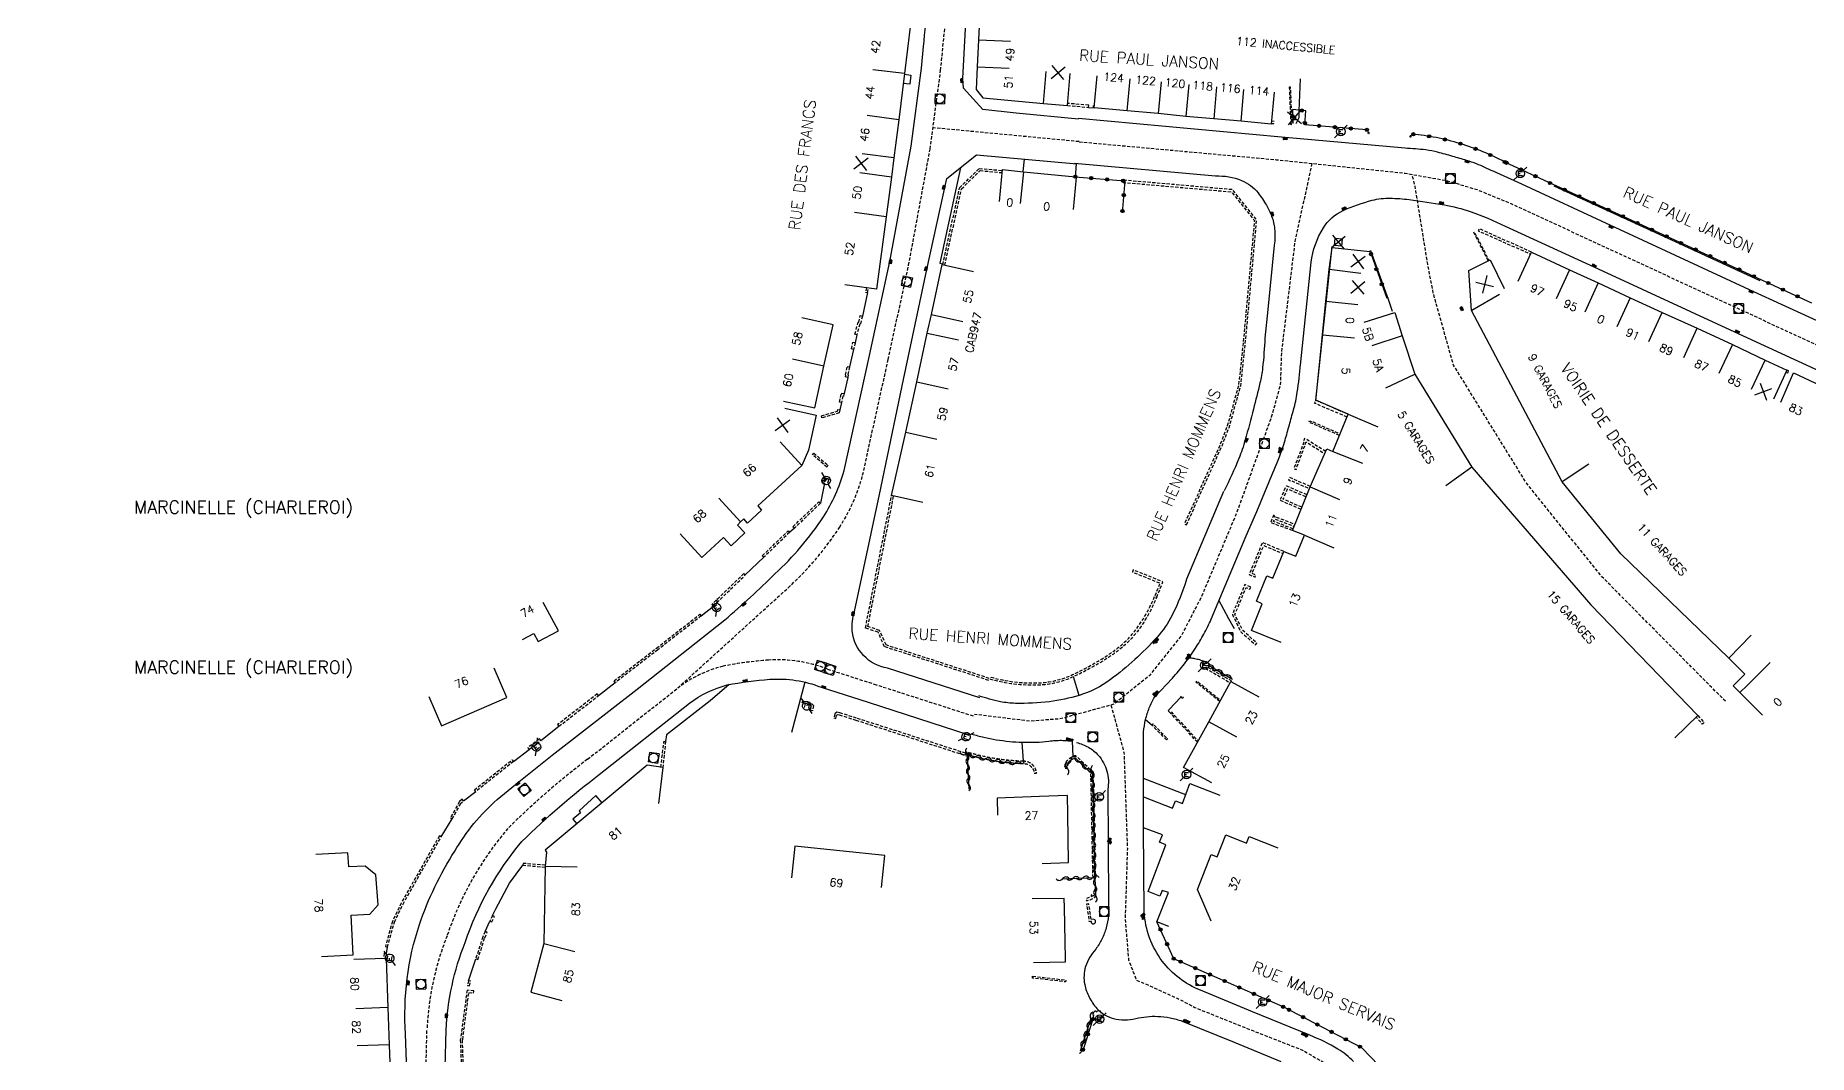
# Model space of a CAD drawing. Header units: millimetres. Extents: x 154000 to 155001, y 121000 to 122000.
# Drawn here: x 154498.4 to 154775.3, y 121177.3 to 121336.3 of the extents above; entities that cross this region are included whole.
import ezdxf
from ezdxf.enums import TextEntityAlignment as Align

# ---------------------------------------------------------------- set-up
doc = ezdxf.new("R2010")
doc.units = ezdxf.units.MM
doc.linetypes.add('DASHED', pattern=[0.75, 0.5, -0.25])
doc.layers.get('0').update_dxf_attribs({"linetype": 'CONTINUOUS'})
for name, color, linetype in [('W0001', 6, 'DASHED'), ('W0008', 7, 'CONTINUOUS'), ('W0017', 7, 'CONTINUOUS'), ('W0100', 7, 'CONTINUOUS'), ('W0112', 1, 'DASHED'), ('W0300', 7, 'CONTINUOUS'), ('W0310', 3, 'CONTINUOUS'), ('W0322', 7, 'CONTINUOUS'), ('W0334', 7, 'CONTINUOUS'), ('W0400', 7, 'CONTINUOUS'), ('W0420', 7, 'CONTINUOUS'), ('W0471', 7, 'CONTINUOUS'), ('W0980', 7, 'CONTINUOUS'), ('W0984', 7, 'CONTINUOUS'), ('W0989', 7, 'CONTINUOUS'), ('W0991', 7, 'CONTINUOUS'), ('W1102', 7, 'CONTINUOUS')]:
    doc.layers.add(name, color=color, linetype=linetype)
doc.styles.get("Standard").update_dxf_attribs({"font": 'romans.shx', "width": 0.85})

# ---------------------------------------------------------------- blocks, each defined once
blk = doc.blocks.new('t991o')
at = {"color": 0, "linetype": 'Continuous'}
for p, q in [((-1, 1), (1, -1)), ((-1, -1), (1, 1))]:
    blk.add_line(p, q, dxfattribs=at)
blk = doc.blocks.new('T400')
for p, q in [((-0.15, 0.3), (0.15, 0.3)), ((-0.15, -0.25), (-0.15, 0.3)), ((-0.15, 0.15), (0.15, 0.15)), ((-0.15, 0), (0.15, 0)), ((0.15, 0.3), (0.15, -0.25)), ((-0.15, -0.15), (0.15, -0.15)), ((-0.15, -0.25), (-0.15, -0.3)), ((-0.15, -0.3), (0.15, -0.3)), ((0.15, -0.3), (0.15, -0.25))]:
    blk.add_line(p, q)
blk = doc.blocks.new('t310o')
at = {"color": 0, "linetype": 'Continuous'}
for centre, start, end in [((-0.5, 0.38), 216.8699, 323.1304), ((0.5, -0.37), 36.8699, 143.1303)]:
    blk.add_arc(centre, 0.625, start, end, dxfattribs=at)
blk = doc.blocks.new('t322o')
at = {"color": 0, "linetype": 'Continuous'}
for radius in [0.25, 0.15]:
    blk.add_circle((0, 0), radius, dxfattribs=at)
blk = doc.blocks.new('T420')
for p, q in [((0.75, 0.75), (-0.75, 0.75)), ((-0.75, 0.75), (-0.75, -0.75)), ((0.75, 0.75), (0.75, -0.75)), ((0.75, -0.75), (-0.75, -0.75))]:
    blk.add_line(p, q)
blk.add_ellipse((0, 0), major_axis=(-0.53, 0.53), ratio=1, start_param=3.926991, end_param=10.210176)
blk = doc.blocks.new('T471')
for p, q in [((-0.333334, 0.333334), (-0.333334, -0.333334)), ((-0.333334, 0.333334), (0.333334, 0.333334)), ((-0.333334, 0), (0, 0)), ((0.500001, 0.500001), (1.000002, 1.000002)), ((-0.500001, -0.500001), (-1.000002, -1.000002)), ((-0.333334, -0.333334), (0.333334, -0.333334))]:
    blk.add_line(p, q)
blk.add_ellipse((0, 0), major_axis=(0.471405, 0.471405), ratio=1, start_param=5.4977871438, end_param=11.780972451)
blk = doc.blocks.new('T300')
for p, q in [((-0.8, 0.51), (-0.86, 0.34)), ((-0.86, 0.34), (-0.86, 0.17)), ((-0.86, 0.17), (-0.74, 0.06)), ((-0.69, 0.63), (-0.8, 0.51)), ((-0.8, -0.06), (-0.74, 0.06)), ((-0.74, 0.06), (-0.69, 0.11)), ((-0.57, 0.69), (-0.69, 0.63)), ((-0.46, 0.69), (-0.57, 0.69)), ((-0.29, 0.63), (-0.46, 0.69)), ((-0.29, 0.63), (-0.17, 0.74)), ((-0.23, 0.57), (-0.29, 0.63)), ((-0.17, 0.74), (-0.06, 0.8)), ((-0.06, 0.8), (0.06, 0.8)), ((0.06, 0.8), (0.23, 0.74)), ((0.23, 0.74), (0.34, 0.63)), ((0.34, 0.63), (0.4, 0.51)), ((0.46, 0.46), (0.34, 0.46)), ((0.4, 0.51), (0.4, 0.46)), ((0.57, 0.4), (0.46, 0.46)), ((0.57, 0.4), (0.69, 0.29)), ((0.69, 0.29), (0.74, 0.17)), ((0.74, 0.06), (0.69, -0.17)), ((0.74, 0.17), (0.74, 0.06)), ((-0.8, -0.17), (-0.8, -0.06)), ((-0.8, -0.23), (-0.8, -0.17)), ((-0.74, -0.34), (-0.8, -0.23)), ((-0.69, -0.4), (-0.74, -0.34)), ((-0.51, -0.46), (-0.69, -0.4)), ((-0.4, -0.46), (-0.51, -0.46)), ((-0.4, -0.46), (-0.34, -0.46)), ((-0.34, -0.46), (-0.34, -0.4)), ((-0.34, -0.51), (-0.34, -0.46)), ((-0.29, -0.63), (-0.34, -0.51)), ((-0.17, -0.74), (-0.29, -0.63)), ((-0.06, -0.8), (-0.17, -0.74)), ((0.06, -0.8), (-0.06, -0.8)), ((0.17, -0.74), (0.06, -0.8)), ((0.23, -0.69), (0.17, -0.74)), ((0.29, -0.46), (0.23, -0.46)), ((0.29, -0.63), (0.23, -0.69)), ((0.46, -0.4), (0.29, -0.46)), ((0.34, -0.51), (0.29, -0.63)), ((0.34, -0.51), (0.34, -0.46)), ((0.57, -0.34), (0.46, -0.4)), ((0.63, -0.29), (0.57, -0.34)), ((0.69, -0.17), (0.63, -0.29))]:
    blk.add_line(p, q)

msp = doc.modelspace()

# ---------------------------------------------------------------- linework, layer by layer
at = {"layer": 'W0001'}
for points in [[(154598.72, 121234.47), (154615.97, 121250.13, 0.062839), (154623.99, 121259.55, 0.075891), (154627.61, 121267.69), (154631.59, 121285.73), (154634.79, 121300.46), (154638.15, 121318.61), (154639.79, 121330.89), (154641.49, 121348.35)], [(154559.41, 121175.25), (154559.57, 121181.2, -0.083122), (154562.7, 121195.8, -0.094562), (154572.19, 121212.55, -0.033236), (154584.64, 121223.35), (154598.72, 121234.47, -0.099115), (154605.8, 121237.88, -0.032557), (154612.92, 121238.83, -0.110462), (154622.12, 121237.43), (154629.4, 121235.09), (154645.11, 121230.04)]]:
    msp.add_lwpolyline(points, format="xyb", dxfattribs=at)
at = {"layer": 'W0001', "flags": 128}
for points in [[(154661.4, 121319.76), (154638.59, 121321.93)], [(154661.43, 121319.74), (154692.26, 121316.94), (154712.35, 121314.84), (154718.9, 121313.67), (154723.57, 121312.27), (154728.71, 121310.17), (154788.28, 121282.65), (154873.46, 121243.55), (154891.22, 121235.61), (154907.94, 121228.99), (154916.35, 121225.72), (154932, 121219.66), (154953.72, 121211.26), (154961.67, 121209.16), (154978.72, 121206.59), (154993.34, 121204.9), (155000, 121204)], [(154697.77, 121316.36), (154695.12, 121304.24), (154693.01, 121286.9), (154692.84, 121281.82), (154691.43, 121276.74), (154685.97, 121261.71), (154680.53, 121248.75), (154677.37, 121242.61), (154672.46, 121236.48), (154666.85, 121231.93), (154658.43, 121229.65), (154653.69, 121229.3), (154645.09, 121230.35)], [(154762.36, 121232.4), (154743.07, 121251.85), (154731.32, 121266.39), (154719.89, 121284.88), (154716.74, 121296.09), (154715.86, 121300.64), (154713.89, 121312.82), (154713.41, 121314.65)], [(154666.39, 121231.81), (154668.42, 121224.4), (154668.95, 121209.4), (154668.6, 121198.54), (154669.13, 121192.06), (154670.35, 121188.9), (154672.99, 121187.76), (154676.84, 121186.01), (154679.48, 121184.61), (154687.37, 121181.45), (154696.31, 121177.95), (154701.4, 121174.97), (154704.73, 121171.65), (154707.37, 121167.97), (154709.3, 121163.59), (154710.35, 121159.03), (154713.34, 121142.81), (154715.8, 121125.82), (154717.38, 121116.88), (154717.73, 121112.58), (154716.85, 121108.55), (154715.45, 121103.82), (154707.91, 121086.66), (154687.88, 121038.71)]]:
    msp.add_lwpolyline(points, dxfattribs=at)
at = {"layer": 'W0008'}
for points in [[(154556.47, 121173.19), (154556.22, 121180.43, -0.097146), (154558.39, 121197.58, -0.058657), (154563.89, 121208.99, -0.079522), (154570.55, 121217.09), (154573.41, 121219.4), (154579.13, 121223.97), (154592.37, 121234.32), (154606.09, 121245.12, 0.019304), (154613.91, 121252.31, 0.063089), (154621.47, 121261.19, 0.075064), (154624.7, 121268.41), (154628.66, 121286.37), (154631.85, 121301.06), (154635.18, 121319.08), (154636.8, 121331.22), (154637.1, 121334.61, 0.018254), (154638.19, 121348.64)], [(154661.33, 121323.28), (154651.56, 121324.19), (154646.37, 121324.79), (154643.37, 121328.09), (154643.23, 121329.61), (154643.67, 121337.4, -0.000132), (154644.37, 121348.32)], [(154645.9, 121232.93), (154631.5, 121237.58, -0.338415), (154625.97, 121243.38, -0.080954), (154626.33, 121246.41), (154630.25, 121264.67), (154633.98, 121282.61), (154637.64, 121299.81), (154640.76, 121314.01), (154645.37, 121317.68), (154661.07, 121316.28)], [(154562.41, 121175.26), (154562.57, 121181.09, -0.08341), (154565.52, 121194.76, -0.094287), (154574.39, 121210.51, -0.033031), (154586.48, 121220.97), (154600.55, 121232.1, -0.097487), (154606.47, 121234.95, -0.032175), (154613.13, 121235.84, -0.111695), (154621.11, 121234.6), (154628.48, 121232.24), (154644.2, 121227.19)]]:
    msp.add_lwpolyline(points, format="xyb", dxfattribs=at)
at = {"layer": 'W0008', "flags": 128}
for points in [[(154695.31, 121322.58), (154695.76, 121323.53), (154695.8, 121324.57), (154695.98, 121329.56)], [(154706.78, 121302.59), (154706.95, 121302.75), (154709.66, 121295.18), (154710.33, 121293.29)]]:
    msp.add_lwpolyline(points, dxfattribs=at)
for points in [[(154784.1, 121288.39), (154766.82, 121296.34), (154744.45, 121306.66), (154730.58, 121313.15), (154726.09, 121315.13, 0.014021), (154723.47, 121316.29, 0.024731), (154721.93, 121316.84, 0.003921), (154719.77, 121317.46, 0.003611), (154717.41, 121318.11, 0.034612), (154715.57, 121318.47, 0.019949), (154712.32, 121318.73), (154693.03, 121320.48), (154661.34, 121323.37)], [(154660.68, 121316.41), (154682.73, 121314.41, -0.105261), (154686.78, 121313.71, -0.134444), (154689.36, 121311.76, -0.031712), (154690.66, 121309.83, -0.039213), (154691.48, 121308.13, -0.069862), (154691.95, 121306.13, -0.056746), (154691.9, 121303.61), (154690.91, 121293.57), (154690.44, 121289.11, -0.01569), (154690.07, 121284.45, -0.030725), (154689.66, 121282.09, -0.005386), (154688.65, 121278.02, -0.004516), (154687.35, 121273.2, -0.029389), (154686.35, 121270.29, -0.016372), (154684.09, 121265.26)], [(154696.01, 121284.86), (154697.65, 121300.94, -0.106327), (154699.56, 121306.3, -0.149415), (154702.63, 121309.01, -0.041835), (154707.18, 121310.61, -0.070991), (154710.01, 121310.94, -0.024005), (154712.95, 121310.72, -0.01269), (154718.46, 121309.89, -0.040534), (154722.51, 121308.84, -0.028791), (154727.94, 121306.59), (154741.81, 121300.23), (154764.46, 121289.78), (154812.02, 121267.87), (154833.44, 121258.01), (154870.9, 121240.79), (154897.69, 121228.43)], [(154704.27, 121176.17, 0.065023), (154701.84, 121178.1, 0.041298), (154697.46, 121180.26), (154688.47, 121183.95), (154680.38, 121187.3, -0.06821), (154677.08, 121189.16, -0.06821), (154674.4, 121191.85, -0.074065), (154672.42, 121195.46, -0.074065), (154671.59, 121199.5), (154671.48, 121212.67), (154671.48, 121217.48), (154671.45, 121220.34), (154671.48, 121225.65, -0.038117), (154671.49, 121227.61, -0.038117), (154671.8, 121229.55, -0.037303), (154672.38, 121231.38, -0.037303), (154673.23, 121233.1), (154675.98, 121236.01, 0.021421), (154677.88, 121238.27, 0.021421), (154679.58, 121240.68, 0.018825), (154680.91, 121242.9, 0.018825), (154682.06, 121245.23), (154687.53, 121258.23), (154689.15, 121262.05), (154691.03, 121266.57, 0.014138), (154692.7, 121270.55, 0.022175), (154693.58, 121273.16, 0.001826), (154694.25, 121275.54, 0.001825), (154694.91, 121277.91, 0.027801), (154695.49, 121280.64, 0.017566), (154696.01, 121285.01)], [(154683.96, 121265.16), (154678.18, 121251.48, -0.04629), (154675.95, 121245.84, -0.06688), (154673.57, 121242.37, -0.048472), (154666.32, 121235.78, -0.087581), (154661.45, 121233.33, -0.041467), (154656.77, 121232.34, -0.037555), (154651.49, 121232.08, -0.044632), (154649.13, 121232.34, -0.03022), (154645.74, 121233.26)], [(154644.65, 121227.29, 0.015841), (154646.54, 121226.79, 0.015841), (154648.47, 121226.41, 0.033383), (154652.58, 121226.01, 0.033383), (154656.7, 121226.17, -0.019789), (154657.68, 121226.28, -0.019789), (154658.66, 121226.31, -0.017091), (154659.51, 121226.27, -0.017091), (154660.36, 121226.18)], [(154661.01, 121225.95, -0.079087), (154662.86, 121225.24, -0.079087), (154664.4, 121223.98, -0.113739), (154665.76, 121221.5, -0.113739), (154665.89, 121218.67), (154665.97, 121210.26), (154665.98, 121200.91, -0.047015), (154665.99, 121198.95, -0.047015), (154665.63, 121197.02, -0.044362), (154664.97, 121195.29, -0.044362), (154664.01, 121193.71, 0.11371), (154662.43, 121190.99, 0.127778), (154662.29, 121188.18, 0.066098), (154662.98, 121186.22, 0.064601), (154664.18, 121184.47, 0.147403), (154666.78, 121182.88, 0.128896), (154670.26, 121182.88, -0.034612), (154671.96, 121183.17, -0.034612), (154673.69, 121183.22, -0.039061), (154675.63, 121183, -0.039061), (154677.51, 121182.47), (154685.61, 121179.21), (154692.92, 121176.17, -0.010352)]]:
    msp.add_lwpolyline(points, format="xyb", dxfattribs=at)
at = {"layer": 'W0017'}
for p, q in [((154661.45, 121233.33), (154660.55, 121236.24)), ((154671.8, 121229.55), (154672.8, 121228.7)), ((154652.75, 121223.04), (154652.53, 121226.03)), ((154660.51, 121223.79), (154660.36, 121226.18)), ((154678.06, 121217.81), (154671.45, 121220.34))]:
    msp.add_line(p, q, dxfattribs=at)
at = {"layer": 'W0017', "flags": 128}
for points in [[(154767.78, 121298.04), (154753.99, 121304.36), (154735.59, 121312.81)], [(154685.71, 121243.71), (154684.79, 121245.25), (154683.23, 121248.17)], [(154764.63, 121233.76), (154763.56, 121234.84), (154765.37, 121236.63), (154762.89, 121239.12)], [(154671.48, 121217.48), (154676, 121215.73), (154676.48, 121216.88), (154677.54, 121216.47), (154678.73, 121219.56), (154683.39, 121217.75)], [(154675.44, 121197.26), (154673.58, 121197.98), (154675.36, 121202.54), (154674.38, 121202.89), (154674.03, 121201.96), (154672.2, 121202.69), (154674.98, 121209.98), (154673.97, 121210.41), (154674.43, 121211.53), (154671.48, 121212.67)]]:
    msp.add_lwpolyline(points, dxfattribs=at)
for points in [[(154681.78, 121238.21, 0.026341), (154681.04, 121238.57, 0.026341), (154680.26, 121238.85, 0.024603), (154679.51, 121239.03, 0.024603), (154678.75, 121239.14)], [(154675.54, 121230.72, -0.10561), (154675.46, 121230.77, -0.10561), (154675.41, 121230.84, -0.162401), (154675.4, 121230.98, -0.162401), (154675.48, 121231.1), (154677.28, 121233.04)], [(154663.28, 121198.05, 0.245724), (154663.41, 121197.75, 0.245724), (154663.74, 121197.68, 0.311097), (154664, 121198, 0.311097), (154663.79, 121198.35), (154663.29, 121198.37)]]:
    msp.add_lwpolyline(points, format="xyb", dxfattribs=at)
at = {"layer": 'W0100'}
msp.add_line((154596.38, 121222.05), (154595.71, 121216.44), dxfattribs=at)
for points in [[(154636.14, 121351.92), (154635.95, 121345.05), (154635.1, 121344.91), (154635.07, 121338.12), (154634.15, 121330.38), (154633.27, 121323.18), (154632.5, 121317.26), (154632.13, 121314.22), (154631.28, 121308.02), (154629.77, 121296.74), (154624.81, 121297.41)], [(154646.31, 121348.21), (154646.14, 121344.12), (154645.91, 121339.89), (154645.72, 121335.67), (154645.51, 121331.43), (154645.33, 121327.9), (154646.37, 121326.59), (154655.86, 121325.72), (154659.59, 121325.41), (154660, 121330.39)], [(154648.96, 121310.41), (154649.43, 121315.39), (154652.71, 121315.07), (154660.84, 121314.27), (154660.83, 121314.16), (154660.96, 121314.15), (154660.47, 121309.18)], [(154637.01, 121263.44), (154632.13, 121264.53), (154634.33, 121274.42), (154636.09, 121282.27), (154637.71, 121289.87), (154638.37, 121292.77), (154640.04, 121300.56), (154644.93, 121299.51)], [(154615.24, 121279.27), (154620.12, 121278.2), (154621.55, 121284.72), (154622.99, 121291.19), (154618.11, 121292.27)], [(154615.46, 121278.14), (154620.34, 121277.07), (154619.15, 121271.62), (154618.09, 121269.2), (154611.87, 121263.48), (154611.23, 121262.89), (154611.83, 121262.24), (154609.64, 121260.22), (154609.04, 121260.88), (154608.55, 121260.4), (154608.04, 121259.9), (154609.23, 121258.68), (154607.05, 121256.67), (154605.88, 121257.95), (154605.22, 121257.35), (154602.48, 121254.84), (154599.11, 121258.53)], [(154574.5, 121242.03), (154576.26, 121242.99), (154576.95, 121241.71), (154580.08, 121243.42), (154577.69, 121247.81)], [(154559.86, 121233.14), (154561.84, 121228.55), (154572.06, 121232.98), (154570.07, 121237.57)], [(154596.38, 121222.05), (154593.95, 121222.42), (154578.03, 121209.14), (154578.22, 121208.84), (154578, 121206.65), (154577.81, 121194.6), (154575.78, 121186.98), (154580.61, 121185.69)], [(154630.54, 121203.34), (154631.06, 121208.31), (154617.01, 121209.79), (154616.48, 121204.82)], [(154543.07, 121192.56), (154548.06, 121192.82), (154547.74, 121199), (154550.63, 121199.15), (154551.95, 121200.64), (154551.58, 121205.33), (154549.89, 121206.69), (154547.34, 121206.56), (154547.22, 121208.74), (154542.23, 121208.47)], [(154548.13, 121192.13), (154553.13, 121192.28), (154553.2, 121192.22), (154553.43, 121184.59), (154553.65, 121178.79), (154553.85, 121173.17), (154554.1, 121167.53), (154554.39, 121160.54), (154554.77, 121151.03), (154554.92, 121147.2), (154555.21, 121138.92), (154553.18, 121137.66), (154547.87, 121137.53), (154542.24, 121137.4), (154536.49, 121137.24), (154532.69, 121137.18), (154529.5, 121137.11), (154523.47, 121136.88), (154517.47, 121136.76), (154511.12, 121136.64), (154505.5, 121136.51), (154499.49, 121136.38), (154493.51, 121136.26)]]:
    msp.add_lwpolyline(points, dxfattribs=at)
at = {"layer": 'W0100', "flags": 128}
for points in [[(154691.88, 121327.48), (154691.41, 121322.5), (154686.71, 121322.94), (154682.44, 121323.32), (154678.1, 121323.71), (154673.75, 121324.13), (154668.93, 121324.57), (154663.78, 121325.05), (154664.25, 121330.03)], [(154692.95, 121241.56), (154688.32, 121243.43), (154690, 121247.59), (154689.11, 121248.04), (154690.74, 121252), (154691.67, 121251.62), (154693.39, 121255.79), (154695.24, 121255.04), (154696.6, 121258.31), (154694.74, 121259.06), (154697.5, 121265.86), (154700.11, 121271.79), (154701.02, 121271.39), (154703.46, 121277.2), (154698.38, 121279.43), (154700.93, 121303.42)], [(154698.41, 121279.28), (154699.43, 121289.61), (154699.96, 121294.85), (154700.46, 121299.79), (154700.96, 121303.26), (154706.8, 121302.6), (154706.79, 121302.62)], [(154766.37, 121242.71), (154762.89, 121239.12), (154746.02, 121255.43), (154736.84, 121266.68), (154722.72, 121293.42), (154722.28, 121299.66), (154725.6, 121301.31), (154727.82, 121296.83)], [(154729.98, 121297.98), (154732.08, 121302.52), (154738.03, 121299.76), (154742.5, 121297.7), (154747.5, 121295.39), (154752.49, 121293.08), (154757.92, 121290.62), (154763.45, 121288.12), (154768.55, 121285.67), (154771.97, 121284.1), (154769.89, 121279.55)], [(154705.96, 121291.56), (154710.72, 121293.09), (154711.89, 121289.44), (154713.86, 121283.44), (154722.74, 121268.97), (154741.33, 121247.45), (154758.03, 121230.16), (154754.44, 121226.69)], [(154771.03, 121279.07), (154772.99, 121283.67), (154777.99, 121281.33), (154784.68, 121278.23), (154790.36, 121275.61), (154796.71, 121272.67), (154801.25, 121270.69), (154803.96, 121269.28), (154801.65, 121264.84)], [(154768.16, 121230.22), (154764.63, 121233.76), (154765.78, 121234.91), (154769.32, 121238.45)], [(154682.12, 121219.67), (154677.74, 121222.08), (154681.65, 121229.22), (154685.13, 121235.51), (154689.51, 121233.09)], [(154655.62, 121207.07), (154659.77, 121207.22), (154659.66, 121214.79), (154659.62, 121217.72), (154655.22, 121217.55), (154648.64, 121217.3), (154648.68, 121214.63)], [(154682.06, 121198.08), (154679.93, 121203), (154682.06, 121208.49), (154682.99, 121208.13), (154684.31, 121211.54), (154687.57, 121210.27), (154687.96, 121211.28), (154692.46, 121209.51)], [(154654.27, 121191.64), (154659.27, 121191.73), (154659.27, 121192.23), (154659.13, 121200.23), (154659.1, 121201.63), (154654.1, 121201.55)]]:
    msp.add_lwpolyline(points, dxfattribs=at)
for points in [[(154694.86, 121323.72), (154695.19, 121323.74), (154695.23, 121323.17), (154694.91, 121323.15)], [(154702.41, 121303.46), (154701.29, 121303.57), (154701.4, 121304.67), (154702.51, 121304.57)]]:
    msp.add_lwpolyline(points, close=True, dxfattribs=at)
at = {"layer": 'W0112', "flags": 128}
for points in [[(154694.23, 121328.28), (154694.45, 121323.28), (154694.48, 121322.65), (154694.69, 121322.65), (154694.66, 121323.29), (154694.44, 121328.29)], [(154663.6, 121325.1), (154663.79, 121325.1), (154663.78, 121325.45), (154663.61, 121325.45)], [(154678.18, 121259.94), (154683.74, 121272.3), (154684.88, 121275.27), (154686.66, 121281.67), (154687.46, 121289.11), (154689.15, 121307.55), (154685.4, 121312.26), (154668.35, 121313.74), (154668.32, 121313.39), (154685.22, 121311.93), (154688.79, 121307.44), (154687.11, 121289.15), (154686.32, 121281.74), (154684.55, 121275.38), (154683.42, 121272.44), (154677.86, 121260.09)], [(154772.25, 121283.98), (154771.97, 121284.1), (154771.83, 121283.78), (154772.11, 121283.66)], [(154691.8, 121261.44), (154691.75, 121261.34), (154692.06, 121261.17), (154692.11, 121261.26)], [(154688.22, 121250.23), (154687.3, 121250.61), (154685.35, 121245.95), (154686.68, 121243.24), (154688.95, 121241.22), (154689.19, 121241.49), (154686.97, 121243.46), (154685.74, 121245.96), (154687.49, 121250.15), (154688.09, 121249.9)], [(154677.54, 121232.84), (154677.28, 121233.04), (154677.42, 121233.23), (154677.68, 121233.02)], [(154675.08, 121226.36), (154672.98, 121228.51), (154672.8, 121228.7), (154672.96, 121228.86), (154673.15, 121228.67), (154675.25, 121226.52)], [(154662.93, 121200.8), (154662.58, 121200.74), (154662.94, 121198.32), (154662.93, 121198.07), (154663.28, 121198.05), (154663.29, 121198.37)], [(154654.16, 121189.49), (154659.13, 121188.91), (154659.34, 121188.88), (154659.3, 121188.59), (154659.09, 121188.62), (154654.13, 121189.2)]]:
    msp.add_lwpolyline(points, close=True, dxfattribs=at)
at = {"layer": 'W0112'}
for points in [[(154659.59, 121325.41), (154662.89, 121325.11), (154662.92, 121325.44), (154659.62, 121325.74)], [(154640.12, 121300.54), (154642.74, 121312.54), (154645.82, 121315.58), (154649.42, 121315.26)], [(154640.44, 121300.47), (154643.04, 121312.38), (154645.95, 121315.24), (154649.39, 121314.93)], [(154628.2, 121296.95), (154628.06, 121296.27), (154628.38, 121296.2), (154628.53, 121296.9)], [(154647.29, 121235.67), (154631.02, 121240.92), (154630.02, 121243.19), (154628.04, 121243.84), (154632.13, 121264.53)], [(154647.39, 121235.98), (154631.26, 121241.19), (154630.26, 121243.46), (154628.42, 121244.06), (154632.45, 121264.46)], [(154644.4, 121224.06), (154626.66, 121229.77), (154624.02, 121230.61), (154623.55, 121230.68), (154623.26, 121230.45), (154623.09, 121229.8), (154623.41, 121229.72), (154623.55, 121230.26), (154623.64, 121230.33), (154623.95, 121230.28), (154626.56, 121229.46), (154644.3, 121223.75)], [(154596.09, 121222.09), (154596.57, 121226.11), (154596.83, 121226.13), (154596.61, 121223.98), (154596.38, 121222.05)], [(154578.02, 121206.82), (154574.57, 121207.1), (154574.53, 121206.81), (154578, 121206.52)], [(154553.13, 121192.3), (154553.22, 121193.03), (154552.9, 121193.07), (154552.8, 121192.27)]]:
    msp.add_lwpolyline(points, dxfattribs=at)
at = {"layer": 'W0112', "flags": 128}
for points in [[(154691.42, 121322.61), (154691.84, 121322.58), (154691.86, 121322.93), (154691.45, 121322.95)], [(154732.08, 121302.52), (154723.91, 121306.16), (154723.76, 121305.84), (154731.94, 121302.2)], [(154725.32, 121301.17), (154723.06, 121305.61), (154723.15, 121305.65), (154725.41, 121301.21)], [(154703.28, 121276.77), (154699.49, 121278.37), (154698.21, 121278.91), (154698.41, 121279.39), (154699.69, 121278.85), (154703.46, 121277.2)], [(154702.07, 121273.89), (154697.84, 121275.74), (154697.66, 121275.82), (154697.33, 121275.92), (154697.41, 121276.19), (154697.75, 121276.09), (154697.96, 121276), (154702.18, 121274.15)], [(154699.93, 121271.39), (154697.17, 121273.12), (154696.94, 121273.27), (154696.61, 121273.4), (154696.52, 121273.1), (154696.59, 121273.07), (154694.95, 121268.69), (154695.29, 121268.57), (154696.89, 121272.88), (154696.98, 121272.82), (154699.78, 121271.06)], [(154697.53, 121265.93), (154694.32, 121267.32), (154694.14, 121266.92), (154694.47, 121266.78), (154694.5, 121266.85), (154697.39, 121265.6)], [(154696.08, 121262.36), (154692.8, 121263.77), (154693.78, 121266.04), (154697.01, 121264.65)], [(154696.21, 121262.69), (154693.27, 121263.96), (154693.96, 121265.57), (154696.87, 121264.32)], [(154694.74, 121259.06), (154691.34, 121260.27), (154691.75, 121261.34), (154695.14, 121260.04)], [(154694.84, 121259.31), (154691.8, 121260.48), (154691.95, 121260.88), (154695.01, 121259.71)], [(154693.39, 121255.79), (154690.06, 121257.19), (154687.96, 121252.18), (154688.89, 121251.8), (154689.02, 121252.13), (154688.43, 121252.37), (154690.25, 121256.72), (154693.25, 121255.47)], [(154685.13, 121235.51), (154685.19, 121235.58), (154681.45, 121237.74), (154681.29, 121237.46), (154685.03, 121235.31)], [(154683.39, 121232.36), (154679.93, 121235.17), (154679.66, 121235.38), (154679.8, 121235.56), (154680.07, 121235.35), (154683.5, 121232.56)], [(154679.9, 121226.01), (154676.57, 121229.61), (154675.54, 121230.72), (154675.69, 121230.86), (154676.72, 121229.75), (154680, 121226.21)], [(154758.03, 121230.16), (154759.05, 121229.09), (154758.79, 121228.85), (154757.78, 121229.92)]]:
    msp.add_lwpolyline(points, dxfattribs=at)
for points in [[(154694.52, 121322.41, 1.023033), (154694.46, 121322.61, 1.000695)], [(154706.65, 121321.02, 1.023033), (154706.59, 121321.21, 0.977486)], [(154713.21, 121320.48, 1.023033), (154713.15, 121320.67, 0.977486)], [(154652.75, 121223.04, -0.01587), (154650.58, 121223.17, -0.01587), (154648.43, 121223.44, -0.017263), (154646.11, 121223.89, -0.017263), (154643.82, 121224.49), (154643.72, 121224.15, 0.017263), (154646.03, 121223.54, 0.017263), (154648.37, 121223.09, 0.01587), (154650.55, 121222.81, 0.01587), (154652.74, 121222.68), (154652.75, 121223.04), (154652.76, 121222.68, -0.101434), (154653.4, 121222.55, -0.101434), (154653.95, 121222.18, -0.086404), (154654.27, 121221.72, -0.086404), (154654.41, 121221.17), (154654.76, 121221.2, 0.086404), (154654.59, 121221.86, 0.086404), (154654.21, 121222.43, 0.101434), (154653.54, 121222.88, 0.101434)], [(154663.92, 121205.7), (154663.94, 121204.7), (154663.59, 121204.69), (154663.57, 121205.69), (154663.25, 121221.21), (154660.87, 121223.45, 0.081408), (154660.58, 121223.44, 0.09039), (154660.33, 121223.33, 0.05525), (154659.88, 121222.97, 0.119341), (154659.63, 121222.56, 0.100082), (154659.56, 121221.93), (154659.21, 121221.9, -0.100082), (154659.29, 121222.67, -0.119341), (154659.63, 121223.22, -0.05525), (154660.13, 121223.63, -0.09039), (154660.51, 121223.79, -0.082275), (154660.92, 121223.8, -0.160162), (154661.11, 121223.71), (154663.6, 121221.37)]]:
    msp.add_lwpolyline(points, format="xyb", close=True, dxfattribs=at)
at = {"layer": 'W0112'}
for points in [[(154627.24, 121292.61), (154627.56, 121292.54), (154627.27, 121291.27), (154627.15, 121291.26), (154626.71, 121289.63), (154626.39, 121289.72), (154626.89, 121291.58), (154627, 121291.58)], [(154626.09, 121288.45), (154626.42, 121288.38), (154626.19, 121287.33), (154625.87, 121287.4)], [(154625.21, 121284.67), (154625.54, 121284.6), (154625.3, 121283.41), (154625.35, 121283.34), (154625.27, 121282.97), (154624.95, 121283.03), (154625, 121283.26), (154624.94, 121283.34)], [(154624.38, 121280.5), (154624.71, 121280.43), (154624.62, 121280.05), (154624.52, 121280.05), (154624.31, 121279.04), (154623.99, 121279.11), (154624.25, 121280.37), (154624.36, 121280.38)], [(154623.74, 121277.96), (154624.06, 121277.89), (154623.96, 121277.43), (154621.25, 121276.65), (154621.16, 121276.97), (154623.68, 121277.69)], [(154619.78, 121270.89), (154619.99, 121271.14), (154622.15, 121269.28), (154622.04, 121268.94)], [(154621.49, 121267.23), (154621.81, 121267.15), (154621.63, 121266.45), (154621.31, 121266.53)], [(154620.77, 121263.54), (154621, 121263.31), (154616.94, 121259.43), (154616.71, 121259.66)], [(154615.97, 121259.01), (154616.2, 121258.77), (154612.17, 121254.88), (154611.94, 121255.11)], [(154604.06, 121247.51), (154604.29, 121247.27), (154609.28, 121252.12), (154609.05, 121252.35)], [(154588.98, 121235.32), (154588.78, 121235.58), (154595.42, 121240.72), (154602.19, 121245.99), (154602.4, 121245.73), (154595.62, 121240.45)], [(154579.97, 121228.76), (154580.17, 121228.5), (154586.36, 121233.28), (154586.16, 121233.54)], [(154618.17, 121232.16), (154618.27, 121232.48), (154619.64, 121232.05), (154619.94, 121231.73), (154619.78, 121230.9), (154619.45, 121230.96), (154619.58, 121231.63), (154619.46, 121231.76)], [(154575.31, 121225.14), (154575.51, 121224.88), (154577.34, 121226.28), (154577.13, 121226.54)], [(154567.18, 121218.31), (154566.97, 121218.57), (154572.86, 121223.25), (154573.07, 121222.99)], [(154563.22, 121214.21), (154563.51, 121214.05), (154564.81, 121216.36), (154564.75, 121216.39), (154565.26, 121216.85), (154565.04, 121217.1), (154564.64, 121216.74)], [(154553.07, 121194.11), (154553.39, 121194.02), (154554.48, 121197.93), (154555.82, 121200.74), (154561.78, 121211.23), (154561.5, 121211.39), (154555.53, 121200.89), (154554.17, 121198.05)], [(154569.4, 121198.1), (154569.7, 121197.96), (154570.1, 121198.83), (154569.8, 121198.97)], [(154567.18, 121192.19), (154567.5, 121192.09), (154568.59, 121195.5), (154568.96, 121196.35), (154568.66, 121196.48), (154568.28, 121195.62)], [(154564.93, 121175.28), (154565.26, 121175.3), (154565.1, 121179.56), (154565.14, 121179.61), (154566.1, 121186.96), (154566.85, 121186.86), (154566.89, 121187.19), (154565.82, 121187.32), (154564.81, 121179.66), (154564.77, 121179.55)], [(154565.88, 121188.06), (154566.2, 121187.98), (154566.39, 121188.71), (154566.07, 121188.79)]]:
    msp.add_lwpolyline(points, close=True, dxfattribs=at)
at = {"layer": 'W0112', "flags": 128}
for points in [[(154673.54, 121248.64), (154674.51, 121251.05), (154669.87, 121252.91), (154669.74, 121252.58), (154674.05, 121250.85), (154673.21, 121248.78), (154673.54, 121248.64, -0.058037), (154670.68, 121243.54, -0.075602), (154667.53, 121240.33, -0.028045), (154664.38, 121238.24, -0.024453), (154660.55, 121236.24, -0.100415), (154654.96, 121234.91, -0.077177), (154647.57, 121235.82), (154647.67, 121236.16, 0.077177), (154654.95, 121235.27, 0.100415), (154660.4, 121236.56, 0.024453), (154664.2, 121238.55, 0.028045), (154667.31, 121240.61, 0.075602), (154670.4, 121243.74, 0.058037), (154673.21, 121248.78)], [(154663.58, 121202.01, -1), (154663.36, 121202.2, -1), (154663.58, 121202.01), (154662.99, 121201.76), (154662.48, 121201.58), (154662.6, 121201.24), (154663.12, 121201.43), (154663.74, 121201.68, 0.071682), (154663.79, 121201.71, 0.046016), (154663.85, 121201.78, 0.085376), (154663.93, 121201.9, 0.085376), (154663.95, 121202.04), (154663.6, 121202.04, -0.085376), (154663.59, 121202.03, -0.134134), (154663.58, 121202)]]:
    msp.add_lwpolyline(points, format="xyb", dxfattribs=at)
at = {"layer": 'W0310', "flags": 128}
for points in [[(154681.62, 121238.03), (154685.36, 121235.88)], [(154643.93, 121224.11), (154643.95, 121223.67), (154644.2, 121218.68)], [(154663.52, 121221.37), (154663.84, 121205.7), (154663.86, 121204.7)], [(154658.85, 121204.71), (154663.85, 121204.88), (154663.95, 121202.04)], [(154663.23, 121182.9), (154663.12, 121182.57), (154661.58, 121177.81)]]:
    msp.add_lwpolyline(points, dxfattribs=at)
for points in [[(154643.72, 121224.17, 0.017263), (154646.03, 121223.56, 0.017263), (154648.38, 121223.11, 0.01587), (154650.55, 121222.83, 0.01587), (154652.74, 121222.7, 0.01587)], [(154659.53, 121221.93, -0.100082), (154659.6, 121222.57, -0.119341), (154659.86, 121223, -0.05525), (154660.31, 121223.36, -0.09039), (154660.57, 121223.47, -0.082275), (154660.88, 121223.48, -0.160162), (154660.89, 121223.48), (154663.38, 121221.13)]]:
    msp.add_lwpolyline(points, format="xyb", dxfattribs=at)
at = {"layer": 'W0322', "flags": 128}
for points in [[(154706.35, 121321.6), (154696.66, 121322.41), (154696.83, 121324.55), (154694.74, 121324.76), (154694.79, 121322.6)], [(154660.82, 121314.29), (154668.58, 121313.62), (154668.15, 121308.64)], [(154707.01, 121302.21), (154709.45, 121295.31)], [(154715.85, 121156.59), (154712.23, 121169.96), (154710.9, 121172.77), (154705.59, 121178.33), (154693.29, 121184.72), (154676.19, 121192.22), (154673.58, 121197.98)], [(154663.57, 121182.78), (154663.47, 121182.46), (154661.93, 121177.7)]]:
    msp.add_lwpolyline(points, dxfattribs=at)
msp.add_lwpolyline([(154775.87, 121294.57), (154753.19, 121304.97), (154734.78, 121313.39), (154727.88, 121316.58, 0.024418), (154724.48, 121318.19, 0.024418), (154720.93, 121319.46, 0.024952), (154717.2, 121320.39, 0.024952), (154713.39, 121320.94)], format="xyb", dxfattribs=at)
at = {"layer": 'W0334'}
for points in [[(154634.14, 121330.28), (154635.13, 121330.16), (154634.99, 121328.72), (154633.96, 121328.84)], [(154662.89, 121325.11), (154663.76, 121325.04)], [(154652.66, 121315.08), (154652.89, 121317.01)], [(154642.87, 121315.69), (154639.65, 121300.78), (154640.15, 121300.67)], [(154660.83, 121314.16), (154661.03, 121316.28)], [(154628.38, 121296.2), (154627.56, 121292.54)], [(154626.71, 121289.63), (154626.42, 121288.38)], [(154626.19, 121287.33), (154625.54, 121284.6)], [(154625.27, 121282.97), (154624.71, 121280.43)], [(154624.31, 121279.04), (154624.06, 121277.89)], [(154621.63, 121266.45), (154621, 121263.31)], [(154616.94, 121259.43), (154616.2, 121258.77)], [(154612.17, 121254.88), (154609.28, 121252.12)], [(154602.4, 121245.73), (154604.29, 121247.27)], [(154586.36, 121233.28), (154588.98, 121235.32)], [(154606.78, 121235.01), (154603.78, 121232.48), (154596.98, 121227.14), (154596.83, 121226.13)], [(154618.59, 121235.39), (154616.52, 121227.52)], [(154577.34, 121226.28), (154580.17, 121228.5)], [(154573.07, 121222.99), (154575.51, 121224.88)], [(154565.26, 121216.85), (154567.18, 121218.31)], [(154586.93, 121216.56), (154585.96, 121217.67), (154583.31, 121215.32), (154583.55, 121215.01), (154582.33, 121214), (154582.96, 121213.26)], [(154561.78, 121211.23), (154563.51, 121214.05)], [(154569.8, 121198.97), (154570.32, 121200.03), (154572.46, 121203.99), (154574.53, 121206.81)], [(154568.66, 121196.48), (154569.4, 121198.1)], [(154553.22, 121193.03), (154553.39, 121194.02)], [(154566.07, 121188.79), (154567.18, 121192.19)]]:
    msp.add_lwpolyline(points, dxfattribs=at)
at = {"layer": 'W1102'}
for p, q in [((154645.72, 121335.67), (154650.72, 121335.44)), ((154634.15, 121330.38), (154629.18, 121330.99)), ((154645.51, 121331.43), (154650.5, 121331.24)), ((154655.86, 121325.72), (154656.27, 121330.71)), ((154668.93, 121324.57), (154669.4, 121329.55)), ((154674.22, 121329.1), (154673.75, 121324.13)), ((154678.56, 121328.69), (154678.1, 121323.71)), ((154682.89, 121328.3), (154682.44, 121323.32)), ((154686.71, 121322.94), (154687.16, 121327.91)), ((154633.27, 121323.18), (154628.31, 121323.83)), ((154632.5, 121317.26), (154627.53, 121317.85)), ((154632.13, 121314.22), (154627.18, 121314.9)), ((154652.71, 121315.07), (154652.22, 121310.1)), ((154631.28, 121308.02), (154626.33, 121308.69)), ((154705.42, 121299.18), (154700.46, 121299.79)), ((154738.03, 121299.76), (154735.94, 121295.22)), ((154742.5, 121297.7), (154740.41, 121293.16)), ((154699.96, 121294.85), (154704.93, 121294.34)), ((154722.73, 121293.43), (154727.05, 121295.94)), ((154747.5, 121295.39), (154745.4, 121290.85)), ((154638.37, 121292.77), (154643.25, 121291.7)), ((154750.41, 121288.54), (154752.49, 121293.08)), ((154637.71, 121289.87), (154642.6, 121288.82)), ((154699.43, 121289.61), (154704.4, 121289.12)), ((154711.89, 121289.44), (154707.13, 121287.89)), ((154755.85, 121286.06), (154757.92, 121290.62)), ((154763.45, 121288.12), (154761.33, 121283.58)), ((154621.55, 121284.72), (154616.67, 121285.79)), ((154766.43, 121281.14), (154768.55, 121285.67)), ((154636.09, 121282.27), (154640.97, 121281.2)), ((154709.32, 121281.34), (154713.86, 121283.44)), ((154703.46, 121277.2), (154708.07, 121275.27)), ((154618.09, 121269.2), (154614.7, 121272.88)), ((154634.33, 121274.42), (154639.21, 121273.34)), ((154701.02, 121271.39), (154705.69, 121269.59)), ((154722.74, 121268.97), (154718.7, 121266.02)), ((154741.01, 121269.44), (154736.84, 121266.68)), ((154697.5, 121265.86), (154702.1, 121263.91)), ((154608.55, 121260.4), (154605.15, 121264.09)), ((154696.6, 121258.31), (154701.21, 121256.38)), ((154686.03, 121226.8), (154681.65, 121229.22)), ((154578, 121206.65), (154583, 121206.57)), ((154577.81, 121194.6), (154582.64, 121193.32)), ((154553.43, 121184.59), (154548.44, 121184.42)), ((154553.65, 121178.79), (154548.65, 121178.61))]:
    msp.add_line(p, q, dxfattribs=at)

# ---------------------------------------------------------------- block references
at = {"layer": 'W0300'}
msp.add_blockref('T300', (154664.44, 121183.32), dxfattribs=at)
at = {"layer": 'W0310'}
for p, rotation in [((154681.62, 121238.03), 330.0691849470753), ((154682.98, 121237.25), 330.0691849470753), ((154684.33, 121236.47), 330.0691849470753), ((154643.72, 121224.17), 343.1470799325206), ((154643.93, 121224.11), 272.7657557429484), ((154644.01, 121222.54), 272.7657557425884), ((154645.23, 121223.75), 345.7421253283482), ((154646.76, 121223.4), 348.3371707247719), ((154648.3, 121223.12), 350.9322161205989), ((154649.85, 121222.91), 353.5272615166504), ((154651.41, 121222.76), 356.1223069123344), ((154659.53, 121221.93), 95.35460802451036), ((154660.17, 121223.27), 36.21565974597472), ((154661.47, 121222.93), 316.7514610569355), ((154662.61, 121221.86), 316.7514610569355), ((154644.08, 121220.98), 272.7657557425884), ((154644.16, 121219.41), 272.7657557425884), ((154663.52, 121221.37), 271.157405169339), ((154663.55, 121219.8), 271.157405169339), ((154663.58, 121218.24), 271.157405169339), ((154663.61, 121216.67), 271.157405169339), ((154663.65, 121215.1), 271.157405169339), ((154663.68, 121213.54), 271.157405169339), ((154663.71, 121211.97), 271.157405169339), ((154663.74, 121210.41), 271.157405169339), ((154663.77, 121208.84), 271.157405169339), ((154663.8, 121207.28), 271.157405169339), ((154663.83, 121205.71), 271.157405169339), ((154658.85, 121204.71), 2.026123217432469), ((154660.42, 121204.76), 2.026123217432469), ((154661.98, 121204.82), 2.026123217432469), ((154663.55, 121204.87), 2.026123217432469), ((154663.9, 121203.62), 272.0261232166117), ((154663.95, 121202.06), 272.0261232166117), ((154663.23, 121182.9), 252.051929020946), ((154662.74, 121181.41), 252.0519290137944), ((154661.78, 121178.43), 252.0519290137944), ((154662.26, 121179.92), 252.0519290137944)]:
    msp.add_blockref('t310o', p, dxfattribs=dict(at, rotation=rotation))
at = {"layer": 'W0322'}
for p, rotation in [((154694.77, 121323.73), 271.2932151522627), ((154696.2, 121324.61), 174.2236014656415), ((154696.68, 121322.68), 85.51364394890103), ((154698.88, 121322.23), 175.188708877836), ((154701.37, 121322.02), 175.188708877836), ((154703.86, 121321.81), 175.188708877836), ((154706.35, 121321.6), 175.188708877836), ((154713.62, 121320.92), 174.2141715396675), ((154716.1, 121320.59), 170.4999412521506), ((154718.55, 121320.1), 166.7857109646323), ((154720.96, 121319.45), 163.0714806771114), ((154723.33, 121318.64), 159.3572503895988), ((154725.64, 121317.68), 155.6430201020711), ((154727.88, 121316.58), 151.9287898145553), ((154660.82, 121314.29), 355.0724730587925), ((154663.31, 121314.07), 355.0724730587925), ((154665.8, 121313.86), 355.0724730587925), ((154728.15, 121316.46), 155.1964178836207), ((154730.42, 121315.41), 155.1964178836207), ((154732.68, 121314.36), 155.1964178836207), ((154668.29, 121313.65), 355.0724730587925), ((154668.39, 121311.42), 265.072473058791), ((154734.95, 121313.31), 155.4214344819185), ((154737.23, 121312.27), 155.4214344819185), ((154739.5, 121311.23), 155.4214344819185), ((154668.18, 121308.93), 265.072473058791), ((154741.77, 121310.19), 155.4214344819185), ((154744.05, 121309.15), 155.4214344819185), ((154746.32, 121308.11), 155.4214344819185), ((154748.6, 121307.07), 155.4214344819185), ((154750.87, 121306.03), 155.4214344819185), ((154753.14, 121304.99), 155.4214344819185), ((154755.41, 121303.95), 155.371204891116), ((154757.69, 121302.91), 155.371204891116), ((154707.01, 121302.21), 289.4759652928131), ((154759.96, 121301.87), 155.371204891116), ((154762.23, 121300.83), 155.371204891116), ((154707.84, 121299.86), 289.4759652928131), ((154708.68, 121297.5), 289.4759652928131), ((154764.51, 121299.79), 155.371204891116), ((154766.78, 121298.74), 155.371204891116), ((154769.05, 121297.7), 155.371204891116), ((154771.32, 121296.66), 155.371204891116), ((154773.6, 121295.62), 155.371204891116), ((154674.13, 121196.78), 114.4109765710794), ((154675.16, 121194.5), 114.4109765710794), ((154676.19, 121192.22), 114.4109765710794), ((154677.27, 121191.75), 156.3063890092428), ((154679.56, 121190.75), 156.3063890092428), ((154681.85, 121189.74), 156.3063890092428), ((154684.14, 121188.74), 156.3063890092428), ((154686.43, 121187.73), 156.3063890092428), ((154688.71, 121186.73), 156.3063890092428), ((154691, 121185.72), 156.3063890092428), ((154693.29, 121184.72), 156.3063890092428), ((154694.19, 121184.25), 152.5401437379197), ((154663.57, 121182.78), 252.0519290148784), ((154696.41, 121183.1), 152.5401437379197), ((154698.63, 121181.95), 152.5401437379197), ((154662.8, 121180.41), 252.051929014429), ((154700.84, 121180.79), 152.5401437379197), ((154703.06, 121179.64), 152.5401437379197), ((154705.28, 121178.49), 152.5401437379197), ((154662.03, 121178.03), 252.051929014429)]:
    msp.add_blockref('t322o', p, dxfattribs=dict(at, rotation=rotation))
at = {"layer": 'W0400'}
for p, rotation in [((154643.1, 121329.26), 185.2228289224395), ((154693.59, 121320.22), 262.98189318964), ((154721.99, 121316.65), 251.9556416541446), ((154640.27, 121312.6), 167.6061766901202), ((154691.58, 121308.49), 15.75809475435128), ((154702.79, 121309.34), 297.108594879558), ((154718.03, 121310.2), 75.34957695963577), ((154744.48, 121306.45), 244.7924911817352), ((154631.97, 121301.02), 167.7229565705336), ((154637.5, 121299.9), 167.9951908553455), ((154741.86, 121300.41), 241.7130090512666), ((154766.4, 121296.35), 64.55238878132813), ((154721.17, 121293.66), 200.3019146998752), ((154764.21, 121290.09), 245.2878220530068), ((154687.54, 121273.16), 334.8058244927408), ((154692.8, 121271.45), 161.7723544204392), ((154692.92, 121271.81), 252.4433300025837), ((154609.08, 121247.58), 131.1084649064626), ((154626.1, 121246.05), 173.1313943824974), ((154673.49, 121241.94), 322.2861615811831), ((154673.25, 121241.63), 282.8532613039644), ((154678.37, 121239.18), 141.8328479123109), ((154678.6, 121239.48), 23.44357428700373), ((154609.28, 121235.61), 99.95193216233173), ((154621.54, 121234.61), 73.12970732033841), ((154673.52, 121233.7), 315.1190155577625), ((154673.26, 121233.43), 40.087540750165), ((154659.73, 121226.46), 253.992265510688), ((154660.11, 121226.4), 260.8596438557443), ((154573.76, 121219.54), 128.9533745037283), ((154577.84, 121213.98), 133.6025474903846), ((154666.17, 121210.44), 48.94726500393444), ((154666.2, 121210.77), 354.6751431990566), ((154671.39, 121199.03), 131.4676734877042), ((154671.43, 121198.66), 186.6284933063218), ((154556.6, 121188.42), 177.587280094285), ((154562.6, 121183.29), 178.461505906146), ((154678.05, 121182.52), 66.34623029946769), ((154678.39, 121182.39), 249.9678452446364), ((154696.5, 121180.42), 66.2836942175892), ((154696.82, 121180.28), 218.4571007090318)]:
    msp.add_blockref('T400', p, dxfattribs=dict(at, rotation=rotation))
at = {"layer": 'W0420'}
for p, rotation in [((154639.66, 121326.46), 88.39459452168953), ((154634.5, 121297.91), 77.9951908553455), ((154621.02, 121237.85), 343.1297073203384), ((154622.5, 121237.35), 343.1297073203384), ((154594.95, 121223.56), 351.1908397342085), ((154574.79, 121218.57), 38.95337450372833), ((154558.61, 121188.26), 91.735115848226)]:
    msp.add_blockref('T420', p, dxfattribs=dict(at, rotation=rotation))
for p in [(154719.38, 121313.99), (154764.42, 121293.67), (154690.33, 121272.63), (154684.69, 121242.34), (154667.61, 121233), (154660.1, 121229.82), (154663.52, 121226.82), (154665.33, 121199.57), (154680.37, 121188.79)]:
    msp.add_blockref('T420', p, dxfattribs=at)
at = {"layer": 'W0471'}
for p in [(154702.29, 121321.35), (154730.32, 121314.79), (154681.02, 121238.02), (154678.19, 121220.97), (154664.56, 121217.48), (154690.08, 121185.46), (154664.62, 121182.79)]:
    msp.add_blockref('T471', p, dxfattribs=at)
for p, rotation in [((154621.91, 121266.87), 252.5806196138274), ((154604.78, 121247.05), 39.16755556773513), ((154618.87, 121231.69), 259.2243626477304), ((154576.66, 121225.28), 37.58911216678313), ((154643.76, 121226.88), 342.1907952815924), ((154553.73, 121192.29), 82.86280895696943)]:
    msp.add_blockref('T471', p, dxfattribs=dict(at, rotation=rotation))
at = {"layer": 'W0991'}
for p, rotation in [((154658.14, 121330.55), 85.23150676917616), ((154627.36, 121316.38), 353.147894278904), ((154704.98, 121301.07), 351.4409758729502), ((154704.96, 121297.02), 355.012808283725), ((154724.76, 121297.48), 300.63114), ((154768.27, 121280.72), 335.4707847117459), ((154615.08, 121275.51), 351.8645048462284)]:
    msp.add_blockref('t991o', p, dxfattribs=dict(at, rotation=rotation))
at = {"layer": 'W0991', "extrusion": (0, 0, -1)}
for p, rotation in [((-154695.05, 121323.44), 85.29060010756211), ((-154701.9, 121304.07), 275.4794219546102)]:
    msp.add_blockref('t991o', p, dxfattribs=dict(at, rotation=rotation))

# ---------------------------------------------------------------- texts
at = {"layer": 'W0980'}
for p in [(154530.9, 121262.57), (154530.9, 121237.58)]:
    msp.add_text('MARCINELLE (CHARLEROI)', height=2, dxfattribs=at).set_placement(p, align=Align.MIDDLE)
at = {"layer": 'W0984'}
for s, rotation, p in [('CAB947', 77.2636, (154644.9, 121289.96)), ('9 GARAGES', 297.7548, (154734.2, 121282.38)), ('5 GARAGES', 301.513, (154714.04, 121273.59)), ('11 GARAGES', 312.7216, (154752.47, 121256.09)), ('15 GARAGES', 310.8258, (154738.24, 121245.56))]:
    msp.add_text(s, height=1.25, rotation=rotation, dxfattribs=at).set_placement(p, align=Align.MIDDLE)
at = {"layer": 'W0989'}
for s, rotation, p in [('RUE PAUL JANSON', 356.372, (154672.35, 121332.57)), ('RUE DES FRANCS', 82.8938, (154618.2, 121316.14)), ('RUE PAUL JANSON', 335.8737, (154756.58, 121307.54)), ('VOIRIE DE DESSERTE', 304.6218, (154744.13, 121274.92)), ('RUE HENRI MOMMENS', 66.677, (154677.77, 121269.33)), ('RUE HENRI MOMMENS', 356.189, (154647.54, 121242.17)), ('RUE MAJOR SERVAIS', 337.0959, (154699.65, 121186.44))]:
    msp.add_text(s, height=1.75, rotation=rotation, dxfattribs=at).set_placement(p, align=Align.MIDDLE)
at = {"layer": 'W0991'}
for s, rotation, p in [('42', 82.9156, (154629.63, 121334.56)), ('49', 87.093, (154650.61, 121333.34)), ('112 INACCESSIBLE', 354.6882, (154693.69, 121334.76)), ('44', 83.0568, (154628.75, 121327.41)), ('51', 87.093, (154650.4, 121329.13)), ('124', 354.6882, (154666.82, 121329.79)), ('122', 354.6882, (154671.81, 121329.33)), ('120', 354.6882, (154676.4, 121328.9)), ('118', 354.6882, (154680.73, 121328.5)), ('116', 354.6882, (154685.03, 121328.11)), ('114', 354.6882, (154689.52, 121327.7)), ('46', 82.5646, (154627.92, 121320.84)), ('50', 82.2234, (154626.75, 121311.8)), ('0', 354.5198, (154650.59, 121310.25)), ('0', 353.6319, (154656.35, 121309.64)), ('52', 82.3293, (154625.57, 121303.05)), ('55', 77.8799, (154644.09, 121295.6)), ('97', 335.1433, (154732.96, 121296.6)), ('95', 335.2507, (154738.17, 121294.19)), ('0', 270.4931, (154703.72, 121291.83)), ('0', 335.2199, (154742.91, 121292.01)), ('58', 77.497, (154617.39, 121289.03)), ('5B', 287.8168, (154706.54, 121289.73)), ('91', 335.1619, (154747.9, 121289.7)), ('89', 335.5871, (154753.14, 121287.3)), ('57', 77.9242, (154641.79, 121285.01)), ('5', 270.4931, (154703.09, 121283.96)), ('5A', 288.2075, (154708.13, 121284.88)), ('87', 335.6477, (154758.62, 121284.81)), ('60', 77.602, (154615.96, 121282.53)), ('85', 334.3616, (154763.84, 121282.38)), ('59', 77.3948, (154640.09, 121277.27)), ('83', 334.9489, (154773.37, 121277.97)), ('7', 58.2008, (154706.03, 121271.86)), ('66', 42.6143, (154609.93, 121268.48)), ('61', 77.4425, (154638.11, 121268.39)), ('9', 66.2667, (154703.38, 121266.81)), ('68', 42.6143, (154602.13, 121261.31)), ('11', 67.9429, (154700.75, 121260.58)), ('13', 67.9903, (154695.08, 121248.19)), ('74', 28.5671, (154575.25, 121246.48)), ('76', 23.4482, (154564.96, 121235.35)), ('0', 44.9391, (154770.52, 121232.29)), ('23', 62.0054, (154688.32, 121229.87)), ('25', 62.0054, (154683.93, 121223.07)), ('27', 3.1294, (154653.98, 121214.59)), ('81', 40.9495, (154589.03, 121211.8)), ('69', 353.9919, (154623.51, 121204.08)), ('32', 68.8185, (154685.65, 121203.94)), ('78', 273.0268, (154542.65, 121200.52)), ('83', 88.4301, (154582.82, 121199.94)), ('53', 270.9889, (154654.34, 121197.07)), ('85', 75.1008, (154581.63, 121189.51)), ('80', 272.2981, (154548.28, 121188.27)), ('82', 272.0988, (154548.54, 121181.52))]:
    msp.add_text(s, height=1.25, rotation=rotation, dxfattribs=at).set_placement(p, align=Align.MIDDLE)

doc.saveas('drawing.dxf')
